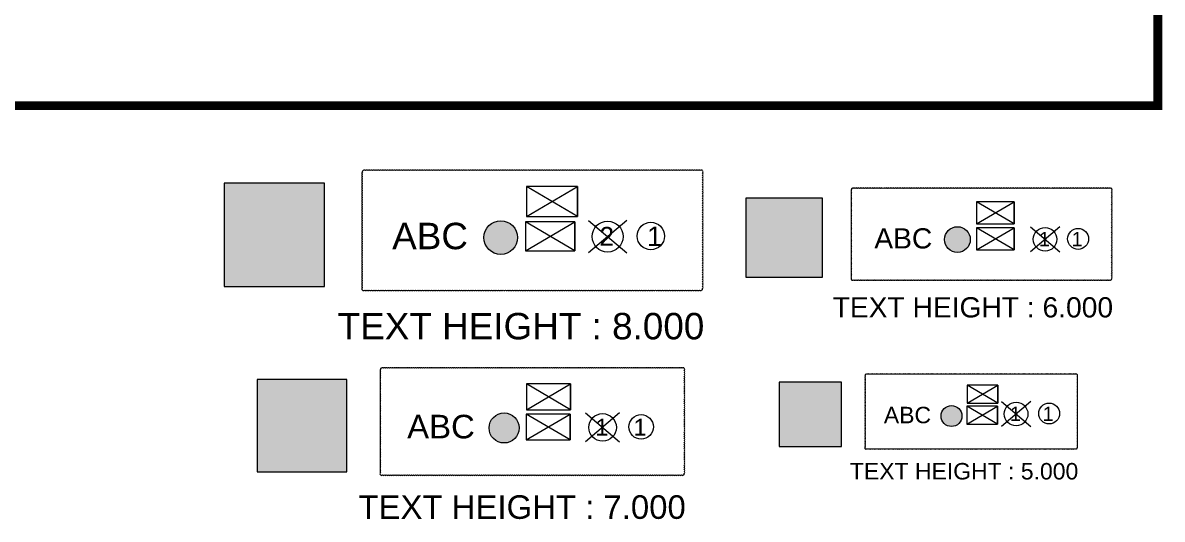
# Model space of a CAD drawing. Header units: inches. Extents: x -2907330 to 774627, y -12404360 to 10502691.
# Drawn here: x 9946 to 10292.5, y 250.5 to 401.3 of the extents above; entities that cross this region are included whole.
import ezdxf

# ---------------------------------------------------------------- set-up
doc = ezdxf.new("R2010")
doc.units = ezdxf.units.IN
doc.header["$MEASUREMENT"] = 0
doc.layers.add('CABLE SERVICE', color=7, linetype='Continuous', lineweight=0)
doc.styles.add('style1', font='arial.ttf', dxfattribs={"height": 2})

msp = doc.modelspace()

# ---------------------------------------------------------------- hatches: boundary and pattern name
at = {"lineweight": 0}
h = msp.add_hatch(color=3, dxfattribs=at)
h.dxf.hatch_style = 1
h.paths.add_polyline_path([(10037.73, 352.55), (10007.23, 352.55), (10007.23, 321.19), (10037.73, 321.19)])
h = msp.add_hatch(color=3, dxfattribs=at)
h.dxf.hatch_style = 1
h.paths.add_polyline_path([(10189.23, 348.05), (10165.91, 348.05), (10165.91, 324.07), (10189.23, 324.07)])
h = msp.add_hatch(color=5, dxfattribs=at)
h.dxf.hatch_style = 1
h.paths.add_polyline_path([(10086.25, 336.07, 1), (10096.48, 336.07, 1)])
h = msp.add_hatch(color=5, dxfattribs=at)
h.dxf.hatch_style = 1
h.paths.add_polyline_path([(10226.34, 335.46, 1), (10234.16, 335.46, 1)])
h = msp.add_hatch(color=3, dxfattribs=at)
h.dxf.hatch_style = 1
h.paths.add_polyline_path([(10044.5, 292.91), (10017.27, 292.91), (10017.27, 264.92), (10044.5, 264.92)])
h = msp.add_hatch(color=3, dxfattribs=at)
h.dxf.hatch_style = 1
h.paths.add_polyline_path([(10195.04, 292.1), (10176.04, 292.1), (10176.04, 272.57), (10195.04, 272.57)])
h = msp.add_hatch(color=5, dxfattribs=at)
h.dxf.hatch_style = 1
h.paths.add_polyline_path([(10225.26, 281.84, 1), (10231.63, 281.84, 1)])
h = msp.add_hatch(color=5, dxfattribs=at)
h.dxf.hatch_style = 1
h.paths.add_polyline_path([(10087.81, 278.21, 1), (10096.94, 278.21, 1)])

# ---------------------------------------------------------------- linework, layer by layer
at = {"linetype": 'Continuous', "const_width": 2.7}
msp.add_lwpolyline([(10291.19, 2028.86), (7897.76, 2028.86), (7897.76, 376.14), (10291.19, 376.14)], close=True, dxfattribs=at)
at = {"lineweight": 5}
for points in [[(10049.27, 320.12, 0.520567), (10049.97, 320.12, 0.520567), (10050.68, 320.12, 0.520567), (10051.38, 320.12, 0.520567), (10052.08, 320.12, 0.520567), (10052.78, 320.12, 0.520567), (10053.48, 320.12, 0.520567), (10054.19, 320.12, 0.520567), (10054.89, 320.12, 0.520567), (10055.59, 320.12, 0.520567), (10056.29, 320.12, 0.520567), (10056.99, 320.12, 0.520567), (10057.7, 320.12, 0.520567), (10058.4, 320.12, 0.520567), (10059.1, 320.12, 0.520567), (10059.8, 320.12, 0.520567), (10060.5, 320.12, 0.520567), (10061.21, 320.12, 0.520567), (10061.91, 320.12, 0.520567), (10062.61, 320.12, 0.520567), (10063.31, 320.12, 0.520567), (10064.01, 320.12, 0.520567), (10064.72, 320.12, 0.520567), (10065.42, 320.12, 0.520567), (10066.12, 320.12, 0.520567), (10066.82, 320.12, 0.520567), (10067.52, 320.12, 0.520567), (10068.23, 320.12, 0.520567), (10068.93, 320.12, 0.520567), (10069.63, 320.12, 0.520567), (10070.33, 320.12, 0.520567), (10071.03, 320.12, 0.520567), (10071.74, 320.12, 0.520567), (10072.44, 320.12, 0.520567), (10073.14, 320.12, 0.520567), (10073.84, 320.12, 0.520567), (10074.54, 320.12, 0.520567), (10075.25, 320.12, 0.520567), (10075.95, 320.12, 0.520567), (10076.65, 320.12, 0.520567), (10077.35, 320.12, 0.520567), (10078.05, 320.12, 0.520567), (10078.76, 320.12, 0.520567), (10079.46, 320.12, 0.520567), (10080.16, 320.12, 0.520567), (10080.86, 320.12, 0.520567), (10081.56, 320.12, 0.520567), (10082.27, 320.12, 0.520567), (10082.97, 320.12, 0.520567), (10083.67, 320.12, 0.520567), (10084.37, 320.12, 0.520567), (10085.07, 320.12, 0.520567), (10085.78, 320.12, 0.520567), (10086.48, 320.12, 0.520567), (10087.18, 320.12, 0.520567), (10087.88, 320.12, 0.520567), (10088.58, 320.12, 0.520567), (10089.29, 320.12, 0.520567), (10089.99, 320.12, 0.520567), (10090.69, 320.12, 0.520567), (10091.39, 320.12, 0.520567), (10092.09, 320.12, 0.520567), (10092.8, 320.12, 0.520567), (10093.5, 320.12, 0.520567), (10094.2, 320.12, 0.520567), (10094.9, 320.12, 0.520567), (10095.6, 320.12, 0.520567), (10096.31, 320.12, 0.520567), (10097.01, 320.12, 0.520567), (10097.71, 320.12, 0.520567), (10098.41, 320.12, 0.520567), (10099.11, 320.12, 0.520567), (10099.82, 320.12, 0.520567), (10100.52, 320.12, 0.520567), (10101.22, 320.12, 0.520567), (10101.92, 320.12, 0.520567), (10102.62, 320.12, 0.520567), (10103.33, 320.12, 0.520567), (10104.03, 320.12, 0.520567), (10104.73, 320.12, 0.520567), (10105.43, 320.12, 0.520567), (10106.13, 320.12, 0.520567), (10106.84, 320.12, 0.520567), (10107.54, 320.12, 0.520567), (10108.24, 320.12, 0.520567), (10108.94, 320.12, 0.520567), (10109.64, 320.12, 0.520567), (10110.35, 320.12, 0.520567), (10111.05, 320.12, 0.520567), (10111.75, 320.12, 0.520567), (10112.45, 320.12, 0.520567), (10113.15, 320.12, 0.520567), (10113.86, 320.12, 0.520567), (10114.56, 320.12, 0.520567), (10115.26, 320.12, 0.520567), (10115.96, 320.12, 0.520567), (10116.66, 320.12, 0.520567), (10117.37, 320.12, 0.520567), (10118.07, 320.12, 0.520567), (10118.77, 320.12, 0.520567), (10119.47, 320.12, 0.520567), (10120.17, 320.12, 0.520567), (10120.88, 320.12, 0.520567), (10121.58, 320.12, 0.520567), (10122.28, 320.12, 0.520567), (10122.98, 320.12, 0.520567), (10123.68, 320.12, 0.520567), (10124.38, 320.12, 0.520567), (10125.09, 320.12, 0.520567), (10125.79, 320.12, 0.520567), (10126.49, 320.12, 0.520567), (10127.19, 320.12, 0.520567), (10127.89, 320.12, 0.520567), (10128.6, 320.12, 0.520567), (10129.3, 320.12, 0.520567), (10130, 320.12, 0.520567), (10130.7, 320.12, 0.520567), (10131.4, 320.12, 0.520567), (10132.11, 320.12, 0.520567), (10132.81, 320.12, 0.520567), (10133.51, 320.12, 0.520567), (10134.21, 320.12, 0.520567), (10134.91, 320.12, 0.520567), (10135.62, 320.12, 0.520567), (10136.32, 320.12, 0.520567), (10137.02, 320.12, 0.520567), (10137.72, 320.12, 0.520567), (10138.42, 320.12, 0.520567), (10139.13, 320.12, 0.520567), (10139.83, 320.12, 0.520567), (10140.53, 320.12, 0.520567), (10141.23, 320.12, 0.520567), (10141.93, 320.12, 0.520567), (10142.64, 320.12, 0.520567), (10143.34, 320.12, 0.520567), (10144.04, 320.12, 0.520567), (10144.74, 320.12, 0.520567), (10145.44, 320.12, 0.520567), (10146.15, 320.12, 0.520567), (10146.85, 320.12, 0.520567), (10147.55, 320.12, 0.520567), (10148.25, 320.12, 0.520567), (10148.95, 320.12, 0.520567), (10149.66, 320.12, 0.520567), (10150.36, 320.12, 0.520567), (10151.06, 320.12, 0.520567), (10151.76, 320.12, 0.520567), (10152.46, 320.12, 0.520567), (10152.71, 320.57, 0.520567), (10152.71, 321.28, 0.520567), (10152.71, 321.98, 0.520567), (10152.71, 322.68, 0.520567), (10152.71, 323.38, 0.520567), (10152.71, 324.08, 0.520567), (10152.71, 324.79, 0.520567), (10152.71, 325.49, 0.520567), (10152.71, 326.19, 0.520567), (10152.71, 326.89, 0.520567), (10152.71, 327.59, 0.520567), (10152.71, 328.3, 0.520567), (10152.71, 329, 0.520567), (10152.71, 329.7, 0.520567), (10152.71, 330.4, 0.520567), (10152.71, 331.1, 0.520567), (10152.71, 331.81, 0.520567), (10152.71, 332.51, 0.520567), (10152.71, 333.21, 0.520567), (10152.71, 333.91, 0.520567), (10152.71, 334.61, 0.520567), (10152.71, 335.32, 0.520567), (10152.71, 336.02, 0.520567), (10152.71, 336.72, 0.520567), (10152.71, 337.42, 0.520567), (10152.71, 338.12, 0.520567), (10152.71, 338.83, 0.520567), (10152.71, 339.53, 0.520567), (10152.71, 340.23, 0.520567), (10152.71, 340.93, 0.520567), (10152.71, 341.63, 0.520567), (10152.71, 342.34, 0.520567), (10152.71, 343.04, 0.520567), (10152.71, 343.74, 0.520567), (10152.71, 344.44, 0.520567), (10152.71, 345.14, 0.520567), (10152.71, 345.85, 0.520567), (10152.71, 346.55, 0.520567), (10152.71, 347.25, 0.520567), (10152.71, 347.95, 0.520567), (10152.71, 348.65, 0.520567), (10152.71, 349.36, 0.520567), (10152.71, 350.06, 0.520567), (10152.71, 350.76, 0.520567), (10152.71, 351.46, 0.520567), (10152.71, 352.16, 0.520567), (10152.71, 352.87, 0.520567), (10152.71, 353.57, 0.520567), (10152.71, 354.27, 0.520567), (10152.71, 354.97, 0.520567), (10152.71, 355.67, 0.520567), (10152.71, 356.38, 0.520567), (10152.04, 356.4, 0.520567), (10151.34, 356.4, 0.520567), (10150.64, 356.4, 0.520567), (10149.93, 356.4, 0.520567), (10149.23, 356.4, 0.520567), (10148.53, 356.4, 0.520567), (10147.83, 356.4, 0.520567), (10147.13, 356.4, 0.520567), (10146.42, 356.4, 0.520567), (10145.72, 356.4, 0.520567), (10145.02, 356.4, 0.520567), (10144.32, 356.4, 0.520567), (10143.62, 356.4, 0.520567), (10142.91, 356.4, 0.520567), (10142.21, 356.4, 0.520567), (10141.51, 356.4, 0.520567), (10140.81, 356.4, 0.520567), (10140.11, 356.4, 0.520567), (10139.4, 356.4, 0.520567), (10138.7, 356.4, 0.520567), (10138, 356.4, 0.520567), (10137.3, 356.4, 0.520567), (10136.6, 356.4, 0.520567), (10135.89, 356.4, 0.520567), (10135.19, 356.4, 0.520567), (10134.49, 356.4, 0.520567), (10133.79, 356.4, 0.520567), (10133.09, 356.4, 0.520567), (10132.38, 356.4, 0.520567), (10131.68, 356.4, 0.520567), (10130.98, 356.4, 0.520567), (10130.28, 356.4, 0.520567), (10129.58, 356.4, 0.520567), (10128.87, 356.4, 0.520567), (10128.17, 356.4, 0.520567), (10127.47, 356.4, 0.520567), (10126.77, 356.4, 0.520567), (10126.07, 356.4, 0.520567), (10125.37, 356.4, 0.520567), (10124.66, 356.4, 0.520567), (10123.96, 356.4, 0.520567), (10123.26, 356.4, 0.520567), (10122.56, 356.4, 0.520567), (10121.86, 356.4, 0.520567), (10121.15, 356.4, 0.520567), (10120.45, 356.4, 0.520567), (10119.75, 356.4, 0.520567), (10119.05, 356.4, 0.520567), (10118.35, 356.4, 0.520567), (10117.64, 356.4, 0.520567), (10116.94, 356.4, 0.520567), (10116.24, 356.4, 0.520567), (10115.54, 356.4, 0.520567), (10114.84, 356.4, 0.520567), (10114.13, 356.4, 0.520567), (10113.43, 356.4, 0.520567), (10112.73, 356.4, 0.520567), (10112.03, 356.4, 0.520567), (10111.33, 356.4, 0.520567), (10110.62, 356.4, 0.520567), (10109.92, 356.4, 0.520567), (10109.22, 356.4, 0.520567), (10108.52, 356.4, 0.520567), (10107.82, 356.4, 0.520567), (10107.11, 356.4, 0.520567), (10106.41, 356.4, 0.520567), (10105.71, 356.4, 0.520567), (10105.01, 356.4, 0.520567), (10104.31, 356.4, 0.520567), (10103.6, 356.4, 0.520567), (10102.9, 356.4, 0.520567), (10102.2, 356.4, 0.520567), (10101.5, 356.4, 0.520567), (10100.8, 356.4, 0.520567), (10100.09, 356.4, 0.520567), (10099.39, 356.4, 0.520567), (10098.69, 356.4, 0.520567), (10097.99, 356.4, 0.520567), (10097.29, 356.4, 0.520567), (10096.58, 356.4, 0.520567), (10095.88, 356.4, 0.520567), (10095.18, 356.4, 0.520567), (10094.48, 356.4, 0.520567), (10093.78, 356.4, 0.520567), (10093.07, 356.4, 0.520567), (10092.37, 356.4, 0.520567), (10091.67, 356.4, 0.520567), (10090.97, 356.4, 0.520567), (10090.27, 356.4, 0.520567), (10089.56, 356.4, 0.520567), (10088.86, 356.4, 0.520567), (10088.16, 356.4, 0.520567), (10087.46, 356.4, 0.520567), (10086.76, 356.4, 0.520567), (10086.05, 356.4, 0.520567), (10085.35, 356.4, 0.520567), (10084.65, 356.4, 0.520567), (10083.95, 356.4, 0.520567), (10083.25, 356.4, 0.520567), (10082.54, 356.4, 0.520567), (10081.84, 356.4, 0.520567), (10081.14, 356.4, 0.520567), (10080.44, 356.4, 0.520567), (10079.74, 356.4, 0.520567), (10079.03, 356.4, 0.520567), (10078.33, 356.4, 0.520567), (10077.63, 356.4, 0.520567), (10076.93, 356.4, 0.520567), (10076.23, 356.4, 0.520567), (10075.52, 356.4, 0.520567), (10074.82, 356.4, 0.520567), (10074.12, 356.4, 0.520567), (10073.42, 356.4, 0.520567), (10072.72, 356.4, 0.520567), (10072.01, 356.4, 0.520567), (10071.31, 356.4, 0.520567), (10070.61, 356.4, 0.520567), (10069.91, 356.4, 0.520567), (10069.21, 356.4, 0.520567), (10068.5, 356.4, 0.520567), (10067.8, 356.4, 0.520567), (10067.1, 356.4, 0.520567), (10066.4, 356.4, 0.520567), (10065.7, 356.4, 0.520567), (10064.99, 356.4, 0.520567), (10064.29, 356.4, 0.520567), (10063.59, 356.4, 0.520567), (10062.89, 356.4, 0.520567), (10062.19, 356.4, 0.520567), (10061.48, 356.4, 0.520567), (10060.78, 356.4, 0.520567), (10060.08, 356.4, 0.520567), (10059.38, 356.4, 0.520567), (10058.68, 356.4, 0.520567), (10057.97, 356.4, 0.520567), (10057.27, 356.4, 0.520567), (10056.57, 356.4, 0.520567), (10055.87, 356.4, 0.520567), (10055.17, 356.4, 0.520567), (10054.46, 356.4, 0.520567), (10053.76, 356.4, 0.520567), (10053.06, 356.4, 0.520567), (10052.36, 356.4, 0.520567), (10051.66, 356.4, 0.520567), (10050.95, 356.4, 0.520567), (10050.25, 356.4, 0.520567), (10049.55, 356.4, 0.520567), (10049.27, 355.98, 0.520567), (10049.27, 355.28, 0.520567), (10049.27, 354.58, 0.520567), (10049.27, 353.87, 0.520567), (10049.27, 353.17, 0.520567), (10049.27, 352.47, 0.520567), (10049.27, 351.77, 0.520567), (10049.27, 351.07, 0.520567), (10049.27, 350.36, 0.520567), (10049.27, 349.66, 0.520567), (10049.27, 348.96, 0.520567), (10049.27, 348.26, 0.520567), (10049.27, 347.56, 0.520567), (10049.27, 346.85, 0.520567), (10049.27, 346.15, 0.520567), (10049.27, 345.45, 0.520567), (10049.27, 344.75, 0.520567), (10049.27, 344.05, 0.520567), (10049.27, 343.34, 0.520567), (10049.27, 342.64, 0.520567), (10049.27, 341.94, 0.520567), (10049.27, 341.24, 0.520567), (10049.27, 340.54, 0.520567), (10049.27, 339.83, 0.520567), (10049.27, 339.13, 0.520567), (10049.27, 338.43, 0.520567), (10049.27, 337.73, 0.520567), (10049.27, 337.03, 0.520567), (10049.27, 336.32, 0.520567), (10049.27, 335.62, 0.520567), (10049.27, 334.92, 0.520567), (10049.27, 334.22, 0.520567), (10049.27, 333.52, 0.520567), (10049.27, 332.81, 0.520567), (10049.27, 332.11, 0.520567), (10049.27, 331.41, 0.520567), (10049.27, 330.71, 0.520567), (10049.27, 330.01, 0.520567), (10049.27, 329.3, 0.520567), (10049.27, 328.6, 0.520567), (10049.27, 327.9, 0.520567), (10049.27, 327.2, 0.520567), (10049.27, 326.5, 0.520567), (10049.27, 325.79, 0.520567), (10049.27, 325.09, 0.520567), (10049.27, 324.39, 0.520567), (10049.27, 323.69, 0.520567), (10049.27, 322.99, 0.520567), (10049.27, 322.28, 0.520567), (10049.27, 321.58, 0.520567), (10049.27, 320.88, 0.520567)], [(10198.06, 323.26, 0.520567), (10198.59, 323.26, 0.520567), (10199.13, 323.26, 0.520567), (10199.67, 323.26, 0.520567), (10200.21, 323.26, 0.520567), (10200.74, 323.26, 0.520567), (10201.28, 323.26, 0.520567), (10201.82, 323.26, 0.520567), (10202.35, 323.26, 0.520567), (10202.89, 323.26, 0.520567), (10203.43, 323.26, 0.520567), (10203.96, 323.26, 0.520567), (10204.5, 323.26, 0.520567), (10205.04, 323.26, 0.520567), (10205.57, 323.26, 0.520567), (10206.11, 323.26, 0.520567), (10206.65, 323.26, 0.520567), (10207.18, 323.26, 0.520567), (10207.72, 323.26, 0.520567), (10208.26, 323.26, 0.520567), (10208.79, 323.26, 0.520567), (10209.33, 323.26, 0.520567), (10209.87, 323.26, 0.520567), (10210.41, 323.26, 0.520567), (10210.94, 323.26, 0.520567), (10211.48, 323.26, 0.520567), (10212.02, 323.26, 0.520567), (10212.55, 323.26, 0.520567), (10213.09, 323.26, 0.520567), (10213.63, 323.26, 0.520567), (10214.16, 323.26, 0.520567), (10214.7, 323.26, 0.520567), (10215.24, 323.26, 0.520567), (10215.77, 323.26, 0.520567), (10216.31, 323.26, 0.520567), (10216.85, 323.26, 0.520567), (10217.38, 323.26, 0.520567), (10217.92, 323.26, 0.520567), (10218.46, 323.26, 0.520567), (10218.99, 323.26, 0.520567), (10219.53, 323.26, 0.520567), (10220.07, 323.26, 0.520567), (10220.6, 323.26, 0.520567), (10221.14, 323.26, 0.520567), (10221.68, 323.26, 0.520567), (10222.22, 323.26, 0.520567), (10222.75, 323.26, 0.520567), (10223.29, 323.26, 0.520567), (10223.83, 323.26, 0.520567), (10224.36, 323.26, 0.520567), (10224.9, 323.26, 0.520567), (10225.44, 323.26, 0.520567), (10225.97, 323.26, 0.520567), (10226.51, 323.26, 0.520567), (10227.05, 323.26, 0.520567), (10227.58, 323.26, 0.520567), (10228.12, 323.26, 0.520567), (10228.66, 323.26, 0.520567), (10229.19, 323.26, 0.520567), (10229.73, 323.26, 0.520567), (10230.27, 323.26, 0.520567), (10230.8, 323.26, 0.520567), (10231.34, 323.26, 0.520567), (10231.88, 323.26, 0.520567), (10232.41, 323.26, 0.520567), (10232.95, 323.26, 0.520567), (10233.49, 323.26, 0.520567), (10234.03, 323.26, 0.520567), (10234.56, 323.26, 0.520567), (10235.1, 323.26, 0.520567), (10235.64, 323.26, 0.520567), (10236.17, 323.26, 0.520567), (10236.71, 323.26, 0.520567), (10237.25, 323.26, 0.520567), (10237.78, 323.26, 0.520567), (10238.32, 323.26, 0.520567), (10238.86, 323.26, 0.520567), (10239.39, 323.26, 0.520567), (10239.93, 323.26, 0.520567), (10240.47, 323.26, 0.520567), (10241, 323.26, 0.520567), (10241.54, 323.26, 0.520567), (10242.08, 323.26, 0.520567), (10242.61, 323.26, 0.520567), (10243.15, 323.26, 0.520567), (10243.69, 323.26, 0.520567), (10244.23, 323.26, 0.520567), (10244.76, 323.26, 0.520567), (10245.3, 323.26, 0.520567), (10245.84, 323.26, 0.520567), (10246.37, 323.26, 0.520567), (10246.91, 323.26, 0.520567), (10247.45, 323.26, 0.520567), (10247.98, 323.26, 0.520567), (10248.52, 323.26, 0.520567), (10249.06, 323.26, 0.520567), (10249.59, 323.26, 0.520567), (10250.13, 323.26, 0.520567), (10250.67, 323.26, 0.520567), (10251.2, 323.26, 0.520567), (10251.74, 323.26, 0.520567), (10252.28, 323.26, 0.520567), (10252.81, 323.26, 0.520567), (10253.35, 323.26, 0.520567), (10253.89, 323.26, 0.520567), (10254.42, 323.26, 0.520567), (10254.96, 323.26, 0.520567), (10255.5, 323.26, 0.520567), (10256.04, 323.26, 0.520567), (10256.57, 323.26, 0.520567), (10257.11, 323.26, 0.520567), (10257.65, 323.26, 0.520567), (10258.18, 323.26, 0.520567), (10258.72, 323.26, 0.520567), (10259.26, 323.26, 0.520567), (10259.79, 323.26, 0.520567), (10260.33, 323.26, 0.520567), (10260.87, 323.26, 0.520567), (10261.4, 323.26, 0.520567), (10261.94, 323.26, 0.520567), (10262.48, 323.26, 0.520567), (10263.01, 323.26, 0.520567), (10263.55, 323.26, 0.520567), (10264.09, 323.26, 0.520567), (10264.62, 323.26, 0.520567), (10265.16, 323.26, 0.520567), (10265.7, 323.26, 0.520567), (10266.24, 323.26, 0.520567), (10266.77, 323.26, 0.520567), (10267.31, 323.26, 0.520567), (10267.85, 323.26, 0.520567), (10268.38, 323.26, 0.520567), (10268.92, 323.26, 0.520567), (10269.46, 323.26, 0.520567), (10269.99, 323.26, 0.520567), (10270.53, 323.26, 0.520567), (10271.07, 323.26, 0.520567), (10271.6, 323.26, 0.520567), (10272.14, 323.26, 0.520567), (10272.68, 323.26, 0.520567), (10273.21, 323.26, 0.520567), (10273.75, 323.26, 0.520567), (10274.29, 323.26, 0.520567), (10274.82, 323.26, 0.520567), (10275.36, 323.26, 0.520567), (10275.9, 323.26, 0.520567), (10276.43, 323.26, 0.520567), (10276.97, 323.26, 0.520567), (10277.16, 323.6, 0.520567), (10277.16, 324.14, 0.520567), (10277.16, 324.68, 0.520567), (10277.16, 325.21, 0.520567), (10277.16, 325.75, 0.520567), (10277.16, 326.29, 0.520567), (10277.16, 326.83, 0.520567), (10277.16, 327.36, 0.520567), (10277.16, 327.9, 0.520567), (10277.16, 328.44, 0.520567), (10277.16, 328.97, 0.520567), (10277.16, 329.51, 0.520567), (10277.16, 330.05, 0.520567), (10277.16, 330.58, 0.520567), (10277.16, 331.12, 0.520567), (10277.16, 331.66, 0.520567), (10277.16, 332.19, 0.520567), (10277.16, 332.73, 0.520567), (10277.16, 333.27, 0.520567), (10277.16, 333.8, 0.520567), (10277.16, 334.34, 0.520567), (10277.16, 334.88, 0.520567), (10277.16, 335.41, 0.520567), (10277.16, 335.95, 0.520567), (10277.16, 336.49, 0.520567), (10277.16, 337.02, 0.520567), (10277.16, 337.56, 0.520567), (10277.16, 338.1, 0.520567), (10277.16, 338.64, 0.520567), (10277.16, 339.17, 0.520567), (10277.16, 339.71, 0.520567), (10277.16, 340.25, 0.520567), (10277.16, 340.78, 0.520567), (10277.16, 341.32, 0.520567), (10277.16, 341.86, 0.520567), (10277.16, 342.39, 0.520567), (10277.16, 342.93, 0.520567), (10277.16, 343.47, 0.520567), (10277.16, 344, 0.520567), (10277.16, 344.54, 0.520567), (10277.16, 345.08, 0.520567), (10277.16, 345.61, 0.520567), (10277.16, 346.15, 0.520567), (10277.16, 346.69, 0.520567), (10277.16, 347.22, 0.520567), (10277.16, 347.76, 0.520567), (10277.16, 348.3, 0.520567), (10277.16, 348.83, 0.520567), (10277.16, 349.37, 0.520567), (10277.16, 349.91, 0.520567), (10277.16, 350.45, 0.520567), (10277.16, 350.98, 0.520567), (10276.65, 351, 0.520567), (10276.11, 351, 0.520567), (10275.57, 351, 0.520567), (10275.04, 351, 0.520567), (10274.5, 351, 0.520567), (10273.96, 351, 0.520567), (10273.43, 351, 0.520567), (10272.89, 351, 0.520567), (10272.35, 351, 0.520567), (10271.82, 351, 0.520567), (10271.28, 351, 0.520567), (10270.74, 351, 0.520567), (10270.21, 351, 0.520567), (10269.67, 351, 0.520567), (10269.13, 351, 0.520567), (10268.59, 351, 0.520567), (10268.06, 351, 0.520567), (10267.52, 351, 0.520567), (10266.98, 351, 0.520567), (10266.45, 351, 0.520567), (10265.91, 351, 0.520567), (10265.37, 351, 0.520567), (10264.84, 351, 0.520567), (10264.3, 351, 0.520567), (10263.76, 351, 0.520567), (10263.23, 351, 0.520567), (10262.69, 351, 0.520567), (10262.15, 351, 0.520567), (10261.62, 351, 0.520567), (10261.08, 351, 0.520567), (10260.54, 351, 0.520567), (10260.01, 351, 0.520567), (10259.47, 351, 0.520567), (10258.93, 351, 0.520567), (10258.4, 351, 0.520567), (10257.86, 351, 0.520567), (10257.32, 351, 0.520567), (10256.78, 351, 0.520567), (10256.25, 351, 0.520567), (10255.71, 351, 0.520567), (10255.17, 351, 0.520567), (10254.64, 351, 0.520567), (10254.1, 351, 0.520567), (10253.56, 351, 0.520567), (10253.03, 351, 0.520567), (10252.49, 351, 0.520567), (10251.95, 351, 0.520567), (10251.42, 351, 0.520567), (10250.88, 351, 0.520567), (10250.34, 351, 0.520567), (10249.81, 351, 0.520567), (10249.27, 351, 0.520567), (10248.73, 351, 0.520567), (10248.2, 351, 0.520567), (10247.66, 351, 0.520567), (10247.12, 351, 0.520567), (10246.59, 351, 0.520567), (10246.05, 351, 0.520567), (10245.51, 351, 0.520567), (10244.97, 351, 0.520567), (10244.44, 351, 0.520567), (10243.9, 351, 0.520567), (10243.36, 351, 0.520567), (10242.83, 351, 0.520567), (10242.29, 351, 0.520567), (10241.75, 351, 0.520567), (10241.22, 351, 0.520567), (10240.68, 351, 0.520567), (10240.14, 351, 0.520567), (10239.61, 351, 0.520567), (10239.07, 351, 0.520567), (10238.53, 351, 0.520567), (10238, 351, 0.520567), (10237.46, 351, 0.520567), (10236.92, 351, 0.520567), (10236.39, 351, 0.520567), (10235.85, 351, 0.520567), (10235.31, 351, 0.520567), (10234.77, 351, 0.520567), (10234.24, 351, 0.520567), (10233.7, 351, 0.520567), (10233.16, 351, 0.520567), (10232.63, 351, 0.520567), (10232.09, 351, 0.520567), (10231.55, 351, 0.520567), (10231.02, 351, 0.520567), (10230.48, 351, 0.520567), (10229.94, 351, 0.520567), (10229.41, 351, 0.520567), (10228.87, 351, 0.520567), (10228.33, 351, 0.520567), (10227.8, 351, 0.520567), (10227.26, 351, 0.520567), (10226.72, 351, 0.520567), (10226.19, 351, 0.520567), (10225.65, 351, 0.520567), (10225.11, 351, 0.520567), (10224.58, 351, 0.520567), (10224.04, 351, 0.520567), (10223.5, 351, 0.520567), (10222.96, 351, 0.520567), (10222.43, 351, 0.520567), (10221.89, 351, 0.520567), (10221.35, 351, 0.520567), (10220.82, 351, 0.520567), (10220.28, 351, 0.520567), (10219.74, 351, 0.520567), (10219.21, 351, 0.520567), (10218.67, 351, 0.520567), (10218.13, 351, 0.520567), (10217.6, 351, 0.520567), (10217.06, 351, 0.520567), (10216.52, 351, 0.520567), (10215.99, 351, 0.520567), (10215.45, 351, 0.520567), (10214.91, 351, 0.520567), (10214.38, 351, 0.520567), (10213.84, 351, 0.520567), (10213.3, 351, 0.520567), (10212.77, 351, 0.520567), (10212.23, 351, 0.520567), (10211.69, 351, 0.520567), (10211.15, 351, 0.520567), (10210.62, 351, 0.520567), (10210.08, 351, 0.520567), (10209.54, 351, 0.520567), (10209.01, 351, 0.520567), (10208.47, 351, 0.520567), (10207.93, 351, 0.520567), (10207.4, 351, 0.520567), (10206.86, 351, 0.520567), (10206.32, 351, 0.520567), (10205.79, 351, 0.520567), (10205.25, 351, 0.520567), (10204.71, 351, 0.520567), (10204.18, 351, 0.520567), (10203.64, 351, 0.520567), (10203.1, 351, 0.520567), (10202.57, 351, 0.520567), (10202.03, 351, 0.520567), (10201.49, 351, 0.520567), (10200.95, 351, 0.520567), (10200.42, 351, 0.520567), (10199.88, 351, 0.520567), (10199.34, 351, 0.520567), (10198.81, 351, 0.520567), (10198.27, 351, 0.520567), (10198.06, 350.68, 0.520567), (10198.06, 350.14, 0.520567), (10198.06, 349.61, 0.520567), (10198.06, 349.07, 0.520567), (10198.06, 348.53, 0.520567), (10198.06, 348, 0.520567), (10198.06, 347.46, 0.520567), (10198.06, 346.92, 0.520567), (10198.06, 346.38, 0.520567), (10198.06, 345.85, 0.520567), (10198.06, 345.31, 0.520567), (10198.06, 344.77, 0.520567), (10198.06, 344.24, 0.520567), (10198.06, 343.7, 0.520567), (10198.06, 343.16, 0.520567), (10198.06, 342.63, 0.520567), (10198.06, 342.09, 0.520567), (10198.06, 341.55, 0.520567), (10198.06, 341.02, 0.520567), (10198.06, 340.48, 0.520567), (10198.06, 339.94, 0.520567), (10198.06, 339.41, 0.520567), (10198.06, 338.87, 0.520567), (10198.06, 338.33, 0.520567), (10198.06, 337.8, 0.520567), (10198.06, 337.26, 0.520567), (10198.06, 336.72, 0.520567), (10198.06, 336.19, 0.520567), (10198.06, 335.65, 0.520567), (10198.06, 335.11, 0.520567), (10198.06, 334.57, 0.520567), (10198.06, 334.04, 0.520567), (10198.06, 333.5, 0.520567), (10198.06, 332.96, 0.520567), (10198.06, 332.43, 0.520567), (10198.06, 331.89, 0.520567), (10198.06, 331.35, 0.520567), (10198.06, 330.82, 0.520567), (10198.06, 330.28, 0.520567), (10198.06, 329.74, 0.520567), (10198.06, 329.21, 0.520567), (10198.06, 328.67, 0.520567), (10198.06, 328.13, 0.520567), (10198.06, 327.6, 0.520567), (10198.06, 327.06, 0.520567), (10198.06, 326.52, 0.520567), (10198.06, 325.99, 0.520567), (10198.06, 325.45, 0.520567), (10198.06, 324.91, 0.520567), (10198.06, 324.37, 0.520567), (10198.06, 323.84, 0.520567)], [(10054.8, 263.97, 0.520567), (10055.43, 263.97, 0.520567), (10056.06, 263.97, 0.520567), (10056.68, 263.97, 0.520567), (10057.31, 263.97, 0.520567), (10057.94, 263.97, 0.520567), (10058.56, 263.97, 0.520567), (10059.19, 263.97, 0.520567), (10059.82, 263.97, 0.520567), (10060.44, 263.97, 0.520567), (10061.07, 263.97, 0.520567), (10061.69, 263.97, 0.520567), (10062.32, 263.97, 0.520567), (10062.95, 263.97, 0.520567), (10063.57, 263.97, 0.520567), (10064.2, 263.97, 0.520567), (10064.83, 263.97, 0.520567), (10065.45, 263.97, 0.520567), (10066.08, 263.97, 0.520567), (10066.71, 263.97, 0.520567), (10067.33, 263.97, 0.520567), (10067.96, 263.97, 0.520567), (10068.59, 263.97, 0.520567), (10069.21, 263.97, 0.520567), (10069.84, 263.97, 0.520567), (10070.47, 263.97, 0.520567), (10071.09, 263.97, 0.520567), (10071.72, 263.97, 0.520567), (10072.35, 263.97, 0.520567), (10072.97, 263.97, 0.520567), (10073.6, 263.97, 0.520567), (10074.23, 263.97, 0.520567), (10074.85, 263.97, 0.520567), (10075.48, 263.97, 0.520567), (10076.11, 263.97, 0.520567), (10076.73, 263.97, 0.520567), (10077.36, 263.97, 0.520567), (10077.99, 263.97, 0.520567), (10078.61, 263.97, 0.520567), (10079.24, 263.97, 0.520567), (10079.87, 263.97, 0.520567), (10080.49, 263.97, 0.520567), (10081.12, 263.97, 0.520567), (10081.75, 263.97, 0.520567), (10082.37, 263.97, 0.520567), (10083, 263.97, 0.520567), (10083.63, 263.97, 0.520567), (10084.25, 263.97, 0.520567), (10084.88, 263.97, 0.520567), (10085.51, 263.97, 0.520567), (10086.13, 263.97, 0.520567), (10086.76, 263.97, 0.520567), (10087.39, 263.97, 0.520567), (10088.01, 263.97, 0.520567), (10088.64, 263.97, 0.520567), (10089.27, 263.97, 0.520567), (10089.89, 263.97, 0.520567), (10090.52, 263.97, 0.520567), (10091.15, 263.97, 0.520567), (10091.77, 263.97, 0.520567), (10092.4, 263.97, 0.520567), (10093.03, 263.97, 0.520567), (10093.65, 263.97, 0.520567), (10094.28, 263.97, 0.520567), (10094.91, 263.97, 0.520567), (10095.53, 263.97, 0.520567), (10096.16, 263.97, 0.520567), (10096.79, 263.97, 0.520567), (10097.41, 263.97, 0.520567), (10098.04, 263.97, 0.520567), (10098.67, 263.97, 0.520567), (10099.29, 263.97, 0.520567), (10099.92, 263.97, 0.520567), (10100.54, 263.97, 0.520567), (10101.17, 263.97, 0.520567), (10101.8, 263.97, 0.520567), (10102.42, 263.97, 0.520567), (10103.05, 263.97, 0.520567), (10103.68, 263.97, 0.520567), (10104.3, 263.97, 0.520567), (10104.93, 263.97, 0.520567), (10105.56, 263.97, 0.520567), (10106.18, 263.97, 0.520567), (10106.81, 263.97, 0.520567), (10107.44, 263.97, 0.520567), (10108.06, 263.97, 0.520567), (10108.69, 263.97, 0.520567), (10109.32, 263.97, 0.520567), (10109.94, 263.97, 0.520567), (10110.57, 263.97, 0.520567), (10111.2, 263.97, 0.520567), (10111.82, 263.97, 0.520567), (10112.45, 263.97, 0.520567), (10113.08, 263.97, 0.520567), (10113.7, 263.97, 0.520567), (10114.33, 263.97, 0.520567), (10114.96, 263.97, 0.520567), (10115.58, 263.97, 0.520567), (10116.21, 263.97, 0.520567), (10116.84, 263.97, 0.520567), (10117.46, 263.97, 0.520567), (10118.09, 263.97, 0.520567), (10118.72, 263.97, 0.520567), (10119.34, 263.97, 0.520567), (10119.97, 263.97, 0.520567), (10120.6, 263.97, 0.520567), (10121.22, 263.97, 0.520567), (10121.85, 263.97, 0.520567), (10122.48, 263.97, 0.520567), (10123.1, 263.97, 0.520567), (10123.73, 263.97, 0.520567), (10124.36, 263.97, 0.520567), (10124.98, 263.97, 0.520567), (10125.61, 263.97, 0.520567), (10126.24, 263.97, 0.520567), (10126.86, 263.97, 0.520567), (10127.49, 263.97, 0.520567), (10128.12, 263.97, 0.520567), (10128.74, 263.97, 0.520567), (10129.37, 263.97, 0.520567), (10130, 263.97, 0.520567), (10130.62, 263.97, 0.520567), (10131.25, 263.97, 0.520567), (10131.88, 263.97, 0.520567), (10132.5, 263.97, 0.520567), (10133.13, 263.97, 0.520567), (10133.76, 263.97, 0.520567), (10134.38, 263.97, 0.520567), (10135.01, 263.97, 0.520567), (10135.64, 263.97, 0.520567), (10136.26, 263.97, 0.520567), (10136.89, 263.97, 0.520567), (10137.52, 263.97, 0.520567), (10138.14, 263.97, 0.520567), (10138.77, 263.97, 0.520567), (10139.4, 263.97, 0.520567), (10140.02, 263.97, 0.520567), (10140.65, 263.97, 0.520567), (10141.27, 263.97, 0.520567), (10141.9, 263.97, 0.520567), (10142.53, 263.97, 0.520567), (10143.15, 263.97, 0.520567), (10143.78, 263.97, 0.520567), (10144.41, 263.97, 0.520567), (10145.03, 263.97, 0.520567), (10145.66, 263.97, 0.520567), (10146.29, 263.97, 0.520567), (10146.91, 263.97, 0.520567), (10147.14, 264.37, 0.520567), (10147.14, 265, 0.520567), (10147.14, 265.63, 0.520567), (10147.14, 266.25, 0.520567), (10147.14, 266.88, 0.520567), (10147.14, 267.51, 0.520567), (10147.14, 268.13, 0.520567), (10147.14, 268.76, 0.520567), (10147.14, 269.39, 0.520567), (10147.14, 270.01, 0.520567), (10147.14, 270.64, 0.520567), (10147.14, 271.27, 0.520567), (10147.14, 271.89, 0.520567), (10147.14, 272.52, 0.520567), (10147.14, 273.15, 0.520567), (10147.14, 273.77, 0.520567), (10147.14, 274.4, 0.520567), (10147.14, 275.03, 0.520567), (10147.14, 275.65, 0.520567), (10147.14, 276.28, 0.520567), (10147.14, 276.91, 0.520567), (10147.14, 277.53, 0.520567), (10147.14, 278.16, 0.520567), (10147.14, 278.79, 0.520567), (10147.14, 279.41, 0.520567), (10147.14, 280.04, 0.520567), (10147.14, 280.67, 0.520567), (10147.14, 281.29, 0.520567), (10147.14, 281.92, 0.520567), (10147.14, 282.55, 0.520567), (10147.14, 283.17, 0.520567), (10147.14, 283.8, 0.520567), (10147.14, 284.43, 0.520567), (10147.14, 285.05, 0.520567), (10147.14, 285.68, 0.520567), (10147.14, 286.31, 0.520567), (10147.14, 286.93, 0.520567), (10147.14, 287.56, 0.520567), (10147.14, 288.19, 0.520567), (10147.14, 288.81, 0.520567), (10147.14, 289.44, 0.520567), (10147.14, 290.07, 0.520567), (10147.14, 290.69, 0.520567), (10147.14, 291.32, 0.520567), (10147.14, 291.95, 0.520567), (10147.14, 292.57, 0.520567), (10147.14, 293.2, 0.520567), (10147.14, 293.83, 0.520567), (10147.14, 294.45, 0.520567), (10147.14, 295.08, 0.520567), (10147.14, 295.71, 0.520567), (10147.14, 296.33, 0.520567), (10146.54, 296.36, 0.520567), (10145.91, 296.36, 0.520567), (10145.28, 296.36, 0.520567), (10144.66, 296.36, 0.520567), (10144.03, 296.36, 0.520567), (10143.4, 296.36, 0.520567), (10142.78, 296.36, 0.520567), (10142.15, 296.36, 0.520567), (10141.52, 296.36, 0.520567), (10140.9, 296.36, 0.520567), (10140.27, 296.36, 0.520567), (10139.64, 296.36, 0.520567), (10139.02, 296.36, 0.520567), (10138.39, 296.36, 0.520567), (10137.76, 296.36, 0.520567), (10137.14, 296.36, 0.520567), (10136.51, 296.36, 0.520567), (10135.88, 296.36, 0.520567), (10135.26, 296.36, 0.520567), (10134.63, 296.36, 0.520567), (10134, 296.36, 0.520567), (10133.38, 296.36, 0.520567), (10132.75, 296.36, 0.520567), (10132.12, 296.36, 0.520567), (10131.5, 296.36, 0.520567), (10130.87, 296.36, 0.520567), (10130.24, 296.36, 0.520567), (10129.62, 296.36, 0.520567), (10128.99, 296.36, 0.520567), (10128.36, 296.36, 0.520567), (10127.74, 296.36, 0.520567), (10127.11, 296.36, 0.520567), (10126.48, 296.36, 0.520567), (10125.86, 296.36, 0.520567), (10125.23, 296.36, 0.520567), (10124.6, 296.36, 0.520567), (10123.98, 296.36, 0.520567), (10123.35, 296.36, 0.520567), (10122.72, 296.36, 0.520567), (10122.1, 296.36, 0.520567), (10121.47, 296.36, 0.520567), (10120.84, 296.36, 0.520567), (10120.22, 296.36, 0.520567), (10119.59, 296.36, 0.520567), (10118.96, 296.36, 0.520567), (10118.34, 296.36, 0.520567), (10117.71, 296.36, 0.520567), (10117.09, 296.36, 0.520567), (10116.46, 296.36, 0.520567), (10115.83, 296.36, 0.520567), (10115.21, 296.36, 0.520567), (10114.58, 296.36, 0.520567), (10113.95, 296.36, 0.520567), (10113.33, 296.36, 0.520567), (10112.7, 296.36, 0.520567), (10112.07, 296.36, 0.520567), (10111.45, 296.36, 0.520567), (10110.82, 296.36, 0.520567), (10110.19, 296.36, 0.520567), (10109.57, 296.36, 0.520567), (10108.94, 296.36, 0.520567), (10108.31, 296.36, 0.520567), (10107.69, 296.36, 0.520567), (10107.06, 296.36, 0.520567), (10106.43, 296.36, 0.520567), (10105.81, 296.36, 0.520567), (10105.18, 296.36, 0.520567), (10104.55, 296.36, 0.520567), (10103.93, 296.36, 0.520567), (10103.3, 296.36, 0.520567), (10102.67, 296.36, 0.520567), (10102.05, 296.36, 0.520567), (10101.42, 296.36, 0.520567), (10100.79, 296.36, 0.520567), (10100.17, 296.36, 0.520567), (10099.54, 296.36, 0.520567), (10098.91, 296.36, 0.520567), (10098.29, 296.36, 0.520567), (10097.66, 296.36, 0.520567), (10097.03, 296.36, 0.520567), (10096.41, 296.36, 0.520567), (10095.78, 296.36, 0.520567), (10095.15, 296.36, 0.520567), (10094.53, 296.36, 0.520567), (10093.9, 296.36, 0.520567), (10093.27, 296.36, 0.520567), (10092.65, 296.36, 0.520567), (10092.02, 296.36, 0.520567), (10091.39, 296.36, 0.520567), (10090.77, 296.36, 0.520567), (10090.14, 296.36, 0.520567), (10089.51, 296.36, 0.520567), (10088.89, 296.36, 0.520567), (10088.26, 296.36, 0.520567), (10087.63, 296.36, 0.520567), (10087.01, 296.36, 0.520567), (10086.38, 296.36, 0.520567), (10085.75, 296.36, 0.520567), (10085.13, 296.36, 0.520567), (10084.5, 296.36, 0.520567), (10083.87, 296.36, 0.520567), (10083.25, 296.36, 0.520567), (10082.62, 296.36, 0.520567), (10081.99, 296.36, 0.520567), (10081.37, 296.36, 0.520567), (10080.74, 296.36, 0.520567), (10080.11, 296.36, 0.520567), (10079.49, 296.36, 0.520567), (10078.86, 296.36, 0.520567), (10078.24, 296.36, 0.520567), (10077.61, 296.36, 0.520567), (10076.98, 296.36, 0.520567), (10076.36, 296.36, 0.520567), (10075.73, 296.36, 0.520567), (10075.1, 296.36, 0.520567), (10074.48, 296.36, 0.520567), (10073.85, 296.36, 0.520567), (10073.22, 296.36, 0.520567), (10072.6, 296.36, 0.520567), (10071.97, 296.36, 0.520567), (10071.34, 296.36, 0.520567), (10070.72, 296.36, 0.520567), (10070.09, 296.36, 0.520567), (10069.46, 296.36, 0.520567), (10068.84, 296.36, 0.520567), (10068.21, 296.36, 0.520567), (10067.58, 296.36, 0.520567), (10066.96, 296.36, 0.520567), (10066.33, 296.36, 0.520567), (10065.7, 296.36, 0.520567), (10065.08, 296.36, 0.520567), (10064.45, 296.36, 0.520567), (10063.82, 296.36, 0.520567), (10063.2, 296.36, 0.520567), (10062.57, 296.36, 0.520567), (10061.94, 296.36, 0.520567), (10061.32, 296.36, 0.520567), (10060.69, 296.36, 0.520567), (10060.06, 296.36, 0.520567), (10059.44, 296.36, 0.520567), (10058.81, 296.36, 0.520567), (10058.18, 296.36, 0.520567), (10057.56, 296.36, 0.520567), (10056.93, 296.36, 0.520567), (10056.3, 296.36, 0.520567), (10055.68, 296.36, 0.520567), (10055.05, 296.36, 0.520567), (10054.8, 295.98, 0.520567), (10054.8, 295.35, 0.520567), (10054.8, 294.73, 0.520567), (10054.8, 294.1, 0.520567), (10054.8, 293.47, 0.520567), (10054.8, 292.85, 0.520567), (10054.8, 292.22, 0.520567), (10054.8, 291.59, 0.520567), (10054.8, 290.97, 0.520567), (10054.8, 290.34, 0.520567), (10054.8, 289.71, 0.520567), (10054.8, 289.09, 0.520567), (10054.8, 288.46, 0.520567), (10054.8, 287.83, 0.520567), (10054.8, 287.21, 0.520567), (10054.8, 286.58, 0.520567), (10054.8, 285.95, 0.520567), (10054.8, 285.33, 0.520567), (10054.8, 284.7, 0.520567), (10054.8, 284.07, 0.520567), (10054.8, 283.45, 0.520567), (10054.8, 282.82, 0.520567), (10054.8, 282.19, 0.520567), (10054.8, 281.57, 0.520567), (10054.8, 280.94, 0.520567), (10054.8, 280.31, 0.520567), (10054.8, 279.69, 0.520567), (10054.8, 279.06, 0.520567), (10054.8, 278.43, 0.520567), (10054.8, 277.81, 0.520567), (10054.8, 277.18, 0.520567), (10054.8, 276.55, 0.520567), (10054.8, 275.93, 0.520567), (10054.8, 275.3, 0.520567), (10054.8, 274.67, 0.520567), (10054.8, 274.05, 0.520567), (10054.8, 273.42, 0.520567), (10054.8, 272.79, 0.520567), (10054.8, 272.17, 0.520567), (10054.8, 271.54, 0.520567), (10054.8, 270.91, 0.520567), (10054.8, 270.29, 0.520567), (10054.8, 269.66, 0.520567), (10054.8, 269.03, 0.520567), (10054.8, 268.41, 0.520567), (10054.8, 267.78, 0.520567), (10054.8, 267.15, 0.520567), (10054.8, 266.53, 0.520567), (10054.8, 265.9, 0.520567), (10054.8, 265.27, 0.520567), (10054.8, 264.65, 0.520567)], [(10202.23, 271.91, 0.520567), (10202.66, 271.91, 0.520567), (10203.1, 271.91, 0.520567), (10203.54, 271.91, 0.520567), (10203.98, 271.91, 0.520567), (10204.41, 271.91, 0.520567), (10204.85, 271.91, 0.520567), (10205.29, 271.91, 0.520567), (10205.73, 271.91, 0.520567), (10206.16, 271.91, 0.520567), (10206.6, 271.91, 0.520567), (10207.04, 271.91, 0.520567), (10207.47, 271.91, 0.520567), (10207.91, 271.91, 0.520567), (10208.35, 271.91, 0.520567), (10208.79, 271.91, 0.520567), (10209.22, 271.91, 0.520567), (10209.66, 271.91, 0.520567), (10210.1, 271.91, 0.520567), (10210.54, 271.91, 0.520567), (10210.97, 271.91, 0.520567), (10211.41, 271.91, 0.520567), (10211.85, 271.91, 0.520567), (10212.28, 271.91, 0.520567), (10212.72, 271.91, 0.520567), (10213.16, 271.91, 0.520567), (10213.6, 271.91, 0.520567), (10214.03, 271.91, 0.520567), (10214.47, 271.91, 0.520567), (10214.91, 271.91, 0.520567), (10215.35, 271.91, 0.520567), (10215.78, 271.91, 0.520567), (10216.22, 271.91, 0.520567), (10216.66, 271.91, 0.520567), (10217.09, 271.91, 0.520567), (10217.53, 271.91, 0.520567), (10217.97, 271.91, 0.520567), (10218.41, 271.91, 0.520567), (10218.84, 271.91, 0.520567), (10219.28, 271.91, 0.520567), (10219.72, 271.91, 0.520567), (10220.16, 271.91, 0.520567), (10220.59, 271.91, 0.520567), (10221.03, 271.91, 0.520567), (10221.47, 271.91, 0.520567), (10221.9, 271.91, 0.520567), (10222.34, 271.91, 0.520567), (10222.78, 271.91, 0.520567), (10223.22, 271.91, 0.520567), (10223.65, 271.91, 0.520567), (10224.09, 271.91, 0.520567), (10224.53, 271.91, 0.520567), (10224.97, 271.91, 0.520567), (10225.4, 271.91, 0.520567), (10225.84, 271.91, 0.520567), (10226.28, 271.91, 0.520567), (10226.72, 271.91, 0.520567), (10227.15, 271.91, 0.520567), (10227.59, 271.91, 0.520567), (10228.03, 271.91, 0.520567), (10228.46, 271.91, 0.520567), (10228.9, 271.91, 0.520567), (10229.34, 271.91, 0.520567), (10229.78, 271.91, 0.520567), (10230.21, 271.91, 0.520567), (10230.65, 271.91, 0.520567), (10231.09, 271.91, 0.520567), (10231.53, 271.91, 0.520567), (10231.96, 271.91, 0.520567), (10232.4, 271.91, 0.520567), (10232.84, 271.91, 0.520567), (10233.27, 271.91, 0.520567), (10233.71, 271.91, 0.520567), (10234.15, 271.91, 0.520567), (10234.59, 271.91, 0.520567), (10235.02, 271.91, 0.520567), (10235.46, 271.91, 0.520567), (10235.9, 271.91, 0.520567), (10236.34, 271.91, 0.520567), (10236.77, 271.91, 0.520567), (10237.21, 271.91, 0.520567), (10237.65, 271.91, 0.520567), (10238.08, 271.91, 0.520567), (10238.52, 271.91, 0.520567), (10238.96, 271.91, 0.520567), (10239.4, 271.91, 0.520567), (10239.83, 271.91, 0.520567), (10240.27, 271.91, 0.520567), (10240.71, 271.91, 0.520567), (10241.15, 271.91, 0.520567), (10241.58, 271.91, 0.520567), (10242.02, 271.91, 0.520567), (10242.46, 271.91, 0.520567), (10242.89, 271.91, 0.520567), (10243.33, 271.91, 0.520567), (10243.77, 271.91, 0.520567), (10244.21, 271.91, 0.520567), (10244.64, 271.91, 0.520567), (10245.08, 271.91, 0.520567), (10245.52, 271.91, 0.520567), (10245.96, 271.91, 0.520567), (10246.39, 271.91, 0.520567), (10246.83, 271.91, 0.520567), (10247.27, 271.91, 0.520567), (10247.7, 271.91, 0.520567), (10248.14, 271.91, 0.520567), (10248.58, 271.91, 0.520567), (10249.02, 271.91, 0.520567), (10249.45, 271.91, 0.520567), (10249.89, 271.91, 0.520567), (10250.33, 271.91, 0.520567), (10250.77, 271.91, 0.520567), (10251.2, 271.91, 0.520567), (10251.64, 271.91, 0.520567), (10252.08, 271.91, 0.520567), (10252.52, 271.91, 0.520567), (10252.95, 271.91, 0.520567), (10253.39, 271.91, 0.520567), (10253.83, 271.91, 0.520567), (10254.26, 271.91, 0.520567), (10254.7, 271.91, 0.520567), (10255.14, 271.91, 0.520567), (10255.58, 271.91, 0.520567), (10256.01, 271.91, 0.520567), (10256.45, 271.91, 0.520567), (10256.89, 271.91, 0.520567), (10257.33, 271.91, 0.520567), (10257.76, 271.91, 0.520567), (10258.2, 271.91, 0.520567), (10258.64, 271.91, 0.520567), (10259.07, 271.91, 0.520567), (10259.51, 271.91, 0.520567), (10259.95, 271.91, 0.520567), (10260.39, 271.91, 0.520567), (10260.82, 271.91, 0.520567), (10261.26, 271.91, 0.520567), (10261.7, 271.91, 0.520567), (10262.14, 271.91, 0.520567), (10262.57, 271.91, 0.520567), (10263.01, 271.91, 0.520567), (10263.45, 271.91, 0.520567), (10263.88, 271.91, 0.520567), (10264.32, 271.91, 0.520567), (10264.76, 271.91, 0.520567), (10265.2, 271.91, 0.520567), (10265.63, 271.91, 0.520567), (10266.07, 271.91, 0.520567), (10266.51, 271.91, 0.520567), (10266.66, 272.19, 0.520567), (10266.66, 272.62, 0.520567), (10266.66, 273.06, 0.520567), (10266.66, 273.5, 0.520567), (10266.66, 273.94, 0.520567), (10266.66, 274.37, 0.520567), (10266.66, 274.81, 0.520567), (10266.66, 275.25, 0.520567), (10266.66, 275.69, 0.520567), (10266.66, 276.12, 0.520567), (10266.66, 276.56, 0.520567), (10266.66, 277, 0.520567), (10266.66, 277.43, 0.520567), (10266.66, 277.87, 0.520567), (10266.66, 278.31, 0.520567), (10266.66, 278.75, 0.520567), (10266.66, 279.18, 0.520567), (10266.66, 279.62, 0.520567), (10266.66, 280.06, 0.520567), (10266.66, 280.5, 0.520567), (10266.66, 280.93, 0.520567), (10266.66, 281.37, 0.520567), (10266.66, 281.81, 0.520567), (10266.66, 282.24, 0.520567), (10266.66, 282.68, 0.520567), (10266.66, 283.12, 0.520567), (10266.66, 283.56, 0.520567), (10266.66, 283.99, 0.520567), (10266.66, 284.43, 0.520567), (10266.66, 284.87, 0.520567), (10266.66, 285.31, 0.520567), (10266.66, 285.74, 0.520567), (10266.66, 286.18, 0.520567), (10266.66, 286.62, 0.520567), (10266.66, 287.05, 0.520567), (10266.66, 287.49, 0.520567), (10266.66, 287.93, 0.520567), (10266.66, 288.37, 0.520567), (10266.66, 288.8, 0.520567), (10266.66, 289.24, 0.520567), (10266.66, 289.68, 0.520567), (10266.66, 290.12, 0.520567), (10266.66, 290.55, 0.520567), (10266.66, 290.99, 0.520567), (10266.66, 291.43, 0.520567), (10266.66, 291.86, 0.520567), (10266.66, 292.3, 0.520567), (10266.66, 292.74, 0.520567), (10266.66, 293.18, 0.520567), (10266.66, 293.61, 0.520567), (10266.66, 294.05, 0.520567), (10266.66, 294.49, 0.520567), (10266.24, 294.51, 0.520567), (10265.81, 294.51, 0.520567), (10265.37, 294.51, 0.520567), (10264.93, 294.51, 0.520567), (10264.5, 294.51, 0.520567), (10264.06, 294.51, 0.520567), (10263.62, 294.51, 0.520567), (10263.18, 294.51, 0.520567), (10262.75, 294.51, 0.520567), (10262.31, 294.51, 0.520567), (10261.87, 294.51, 0.520567), (10261.43, 294.51, 0.520567), (10261, 294.51, 0.520567), (10260.56, 294.51, 0.520567), (10260.12, 294.51, 0.520567), (10259.68, 294.51, 0.520567), (10259.25, 294.51, 0.520567), (10258.81, 294.51, 0.520567), (10258.37, 294.51, 0.520567), (10257.94, 294.51, 0.520567), (10257.5, 294.51, 0.520567), (10257.06, 294.51, 0.520567), (10256.62, 294.51, 0.520567), (10256.19, 294.51, 0.520567), (10255.75, 294.51, 0.520567), (10255.31, 294.51, 0.520567), (10254.87, 294.51, 0.520567), (10254.44, 294.51, 0.520567), (10254, 294.51, 0.520567), (10253.56, 294.51, 0.520567), (10253.13, 294.51, 0.520567), (10252.69, 294.51, 0.520567), (10252.25, 294.51, 0.520567), (10251.81, 294.51, 0.520567), (10251.38, 294.51, 0.520567), (10250.94, 294.51, 0.520567), (10250.5, 294.51, 0.520567), (10250.06, 294.51, 0.520567), (10249.63, 294.51, 0.520567), (10249.19, 294.51, 0.520567), (10248.75, 294.51, 0.520567), (10248.32, 294.51, 0.520567), (10247.88, 294.51, 0.520567), (10247.44, 294.51, 0.520567), (10247, 294.51, 0.520567), (10246.57, 294.51, 0.520567), (10246.13, 294.51, 0.520567), (10245.69, 294.51, 0.520567), (10245.25, 294.51, 0.520567), (10244.82, 294.51, 0.520567), (10244.38, 294.51, 0.520567), (10243.94, 294.51, 0.520567), (10243.51, 294.51, 0.520567), (10243.07, 294.51, 0.520567), (10242.63, 294.51, 0.520567), (10242.19, 294.51, 0.520567), (10241.76, 294.51, 0.520567), (10241.32, 294.51, 0.520567), (10240.88, 294.51, 0.520567), (10240.44, 294.51, 0.520567), (10240.01, 294.51, 0.520567), (10239.57, 294.51, 0.520567), (10239.13, 294.51, 0.520567), (10238.7, 294.51, 0.520567), (10238.26, 294.51, 0.520567), (10237.82, 294.51, 0.520567), (10237.38, 294.51, 0.520567), (10236.95, 294.51, 0.520567), (10236.51, 294.51, 0.520567), (10236.07, 294.51, 0.520567), (10235.63, 294.51, 0.520567), (10235.2, 294.51, 0.520567), (10234.76, 294.51, 0.520567), (10234.32, 294.51, 0.520567), (10233.88, 294.51, 0.520567), (10233.45, 294.51, 0.520567), (10233.01, 294.51, 0.520567), (10232.57, 294.51, 0.520567), (10232.14, 294.51, 0.520567), (10231.7, 294.51, 0.520567), (10231.26, 294.51, 0.520567), (10230.82, 294.51, 0.520567), (10230.39, 294.51, 0.520567), (10229.95, 294.51, 0.520567), (10229.51, 294.51, 0.520567), (10229.07, 294.51, 0.520567), (10228.64, 294.51, 0.520567), (10228.2, 294.51, 0.520567), (10227.76, 294.51, 0.520567), (10227.33, 294.51, 0.520567), (10226.89, 294.51, 0.520567), (10226.45, 294.51, 0.520567), (10226.01, 294.51, 0.520567), (10225.58, 294.51, 0.520567), (10225.14, 294.51, 0.520567), (10224.7, 294.51, 0.520567), (10224.26, 294.51, 0.520567), (10223.83, 294.51, 0.520567), (10223.39, 294.51, 0.520567), (10222.95, 294.51, 0.520567), (10222.52, 294.51, 0.520567), (10222.08, 294.51, 0.520567), (10221.64, 294.51, 0.520567), (10221.2, 294.51, 0.520567), (10220.77, 294.51, 0.520567), (10220.33, 294.51, 0.520567), (10219.89, 294.51, 0.520567), (10219.45, 294.51, 0.520567), (10219.02, 294.51, 0.520567), (10218.58, 294.51, 0.520567), (10218.14, 294.51, 0.520567), (10217.71, 294.51, 0.520567), (10217.27, 294.51, 0.520567), (10216.83, 294.51, 0.520567), (10216.39, 294.51, 0.520567), (10215.96, 294.51, 0.520567), (10215.52, 294.51, 0.520567), (10215.08, 294.51, 0.520567), (10214.64, 294.51, 0.520567), (10214.21, 294.51, 0.520567), (10213.77, 294.51, 0.520567), (10213.33, 294.51, 0.520567), (10212.9, 294.51, 0.520567), (10212.46, 294.51, 0.520567), (10212.02, 294.51, 0.520567), (10211.58, 294.51, 0.520567), (10211.15, 294.51, 0.520567), (10210.71, 294.51, 0.520567), (10210.27, 294.51, 0.520567), (10209.83, 294.51, 0.520567), (10209.4, 294.51, 0.520567), (10208.96, 294.51, 0.520567), (10208.52, 294.51, 0.520567), (10208.08, 294.51, 0.520567), (10207.65, 294.51, 0.520567), (10207.21, 294.51, 0.520567), (10206.77, 294.51, 0.520567), (10206.34, 294.51, 0.520567), (10205.9, 294.51, 0.520567), (10205.46, 294.51, 0.520567), (10205.02, 294.51, 0.520567), (10204.59, 294.51, 0.520567), (10204.15, 294.51, 0.520567), (10203.71, 294.51, 0.520567), (10203.27, 294.51, 0.520567), (10202.84, 294.51, 0.520567), (10202.4, 294.51, 0.520567), (10202.23, 294.24, 0.520567), (10202.23, 293.8, 0.520567), (10202.23, 293.37, 0.520567), (10202.23, 292.93, 0.520567), (10202.23, 292.49, 0.520567), (10202.23, 292.06, 0.520567), (10202.23, 291.62, 0.520567), (10202.23, 291.18, 0.520567), (10202.23, 290.74, 0.520567), (10202.23, 290.31, 0.520567), (10202.23, 289.87, 0.520567), (10202.23, 289.43, 0.520567), (10202.23, 288.99, 0.520567), (10202.23, 288.56, 0.520567), (10202.23, 288.12, 0.520567), (10202.23, 287.68, 0.520567), (10202.23, 287.25, 0.520567), (10202.23, 286.81, 0.520567), (10202.23, 286.37, 0.520567), (10202.23, 285.93, 0.520567), (10202.23, 285.5, 0.520567), (10202.23, 285.06, 0.520567), (10202.23, 284.62, 0.520567), (10202.23, 284.18, 0.520567), (10202.23, 283.75, 0.520567), (10202.23, 283.31, 0.520567), (10202.23, 282.87, 0.520567), (10202.23, 282.44, 0.520567), (10202.23, 282, 0.520567), (10202.23, 281.56, 0.520567), (10202.23, 281.12, 0.520567), (10202.23, 280.69, 0.520567), (10202.23, 280.25, 0.520567), (10202.23, 279.81, 0.520567), (10202.23, 279.37, 0.520567), (10202.23, 278.94, 0.520567), (10202.23, 278.5, 0.520567), (10202.23, 278.06, 0.520567), (10202.23, 277.62, 0.520567), (10202.23, 277.19, 0.520567), (10202.23, 276.75, 0.520567), (10202.23, 276.31, 0.520567), (10202.23, 275.88, 0.520567), (10202.23, 275.44, 0.520567), (10202.23, 275, 0.520567), (10202.23, 274.56, 0.520567), (10202.23, 274.13, 0.520567), (10202.23, 273.69, 0.520567), (10202.23, 273.25, 0.520567), (10202.23, 272.81, 0.520567), (10202.23, 272.38, 0.520567)]]:
    msp.add_lwpolyline(points, format="xyb", close=True, dxfattribs=at)
at = {"color": 5, "lineweight": 0}
for points in [[(10007.23, 321.19), (10037.73, 321.19), (10037.73, 352.55), (10007.23, 352.55)], [(10165.91, 324.07), (10189.23, 324.07), (10189.23, 348.05), (10165.91, 348.05)], [(10017.27, 264.92), (10044.5, 264.92), (10044.5, 292.91), (10017.27, 292.91)], [(10176.04, 272.57), (10195.04, 272.57), (10195.04, 292.1), (10176.04, 292.1)]]:
    msp.add_lwpolyline(points, close=True, dxfattribs=at)
at = {"color": 1, "lineweight": 0}
for points in [[(10114.72, 351.58), (10099.22, 351.58), (10099.22, 342.51), (10114.72, 342.51)], [(10247.53, 346.93), (10236.06, 346.93), (10236.06, 340.22), (10247.53, 340.22)], [(10112.55, 291.6), (10099.16, 291.6), (10099.16, 283.77), (10112.55, 283.77)], [(10242.53, 291.19), (10233.18, 291.19), (10233.18, 285.72), (10242.53, 285.72)]]:
    msp.add_lwpolyline(points, close=True, dxfattribs=at)
for points in [[(10099.22, 342.51), (10114.72, 351.58), (10114.72, 342.51), (10099.22, 351.58)], [(10236.06, 340.22), (10247.53, 346.93), (10247.53, 340.22), (10236.06, 346.93)], [(10099.16, 283.77), (10112.55, 291.6), (10112.55, 283.77), (10099.16, 291.6)], [(10233.18, 285.72), (10242.53, 291.19), (10242.53, 285.72), (10233.18, 291.19)]]:
    msp.add_lwpolyline(points, dxfattribs=at)
at = {"color": 30, "lineweight": 0}
for points in [[(10113.91, 340.8), (10098.91, 340.8), (10098.91, 332.03), (10113.91, 332.03)], [(10247.49, 339.07), (10236.02, 339.07), (10236.02, 332.36), (10247.49, 332.36)], [(10242.49, 284.79), (10233.15, 284.79), (10233.15, 279.32), (10242.49, 279.32)], [(10112.5, 282.43), (10099.11, 282.43), (10099.11, 274.6), (10112.5, 274.6)]]:
    msp.add_lwpolyline(points, close=True, dxfattribs=at)
for points in [[(10098.91, 332.03), (10113.91, 340.8), (10113.91, 332.03), (10098.91, 340.8)], [(10236.02, 332.36), (10247.49, 339.07), (10247.49, 332.36), (10236.02, 339.07)], [(10233.15, 279.32), (10242.49, 284.79), (10242.49, 279.32), (10233.15, 284.79)], [(10099.11, 274.6), (10112.5, 282.43), (10112.5, 274.6), (10099.11, 282.43)]]:
    msp.add_lwpolyline(points, dxfattribs=at)
at = {"lineweight": 0}
for centre, radius in [((10091.36, 336.07), 5.11), ((10123.85, 336.36), 4.7), ((10136.99, 336.54), 4.16), ((10230.25, 335.46), 3.91), ((10256.91, 335.54), 3.59), ((10266.96, 335.67), 3.18), ((10228.45, 281.84), 3.18), ((10248.1, 282.46), 3.59), ((10258.15, 282.6), 3.18), ((10092.37, 278.21), 4.56), ((10122.33, 278.39), 4.19), ((10134.06, 278.55), 3.72)]:
    msp.add_circle(centre, radius, dxfattribs=at)
at = {"layer": 'CABLE SERVICE', "lineweight": 0}
for p, q in [((10118.04, 341.3), (10129.66, 331.42)), ((10129.66, 341.3), (10118.04, 331.42)), ((10252.47, 339.31), (10261.35, 331.76)), ((10261.35, 339.31), (10252.47, 331.76)), ((10243.66, 286.24), (10252.54, 278.69)), ((10252.54, 286.24), (10243.66, 278.69)), ((10117.14, 282.8), (10127.51, 273.99)), ((10127.51, 282.8), (10117.14, 273.99))]:
    msp.add_line(p, q, dxfattribs=at)

# ---------------------------------------------------------------- texts
at = {"layer": 'CABLE SERVICE', "style": 'style1'}
for s, height, p in [('2', 5.72, (10121.39, 333.58)), ('1', 5.91, (10135.84, 333.48)), ('1', 4.37, (10255.03, 333.41)), ('1', 4.37, (10264.98, 333.4)), ('1', 4.37, (10246.22, 280.34)), ('1', 4.37, (10256.17, 280.32)), ('1', 5.1, (10120.13, 275.91)), ('1', 5.1, (10131.75, 275.89))]:
    msp.add_text(s, height=height, dxfattribs=at).set_placement(p)
at = {"layer": 'CABLE SERVICE', "lineweight": 5, "attachment_point": 1, "style": 'style1'}
for s, width, gutter_width, insert, char_height in [('ABC', 31.0249, 14.04, (10058.33, 340.56), 8.027), ('ABC', 23.7254, 10.74, (10204.98, 338.89), 6.138), ('\\pxqc;TEXT HEIGHT : 6.000', 99.5984, 10.74, (10185.15, 317.94), 6.1381), ('\\pxqc;TEXT HEIGHT : 8.000', 130.2414, 14.04, (10032.39, 313.17), 8.0266), ('ABC', 19.3263, 8.75, (10207.87, 284.64), 5), ('ABC', 27.6937, 12.53, (10062.89, 282.21), 7.165), ('\\pxqc;TEXT HEIGHT : 5.000', 81.131, 8.75, (10191.71, 267.57), 5), ('\\pxqc;TEXT HEIGHT : 7.000', 116.257, 12.53, (10039.73, 257.76), 7.1648)]:
    msp.add_mtext_dynamic_manual_height_columns(s, width=width, gutter_width=gutter_width, heights=[0], dxfattribs=dict(at, insert=insert, char_height=char_height))

doc.saveas('drawing.dxf')
